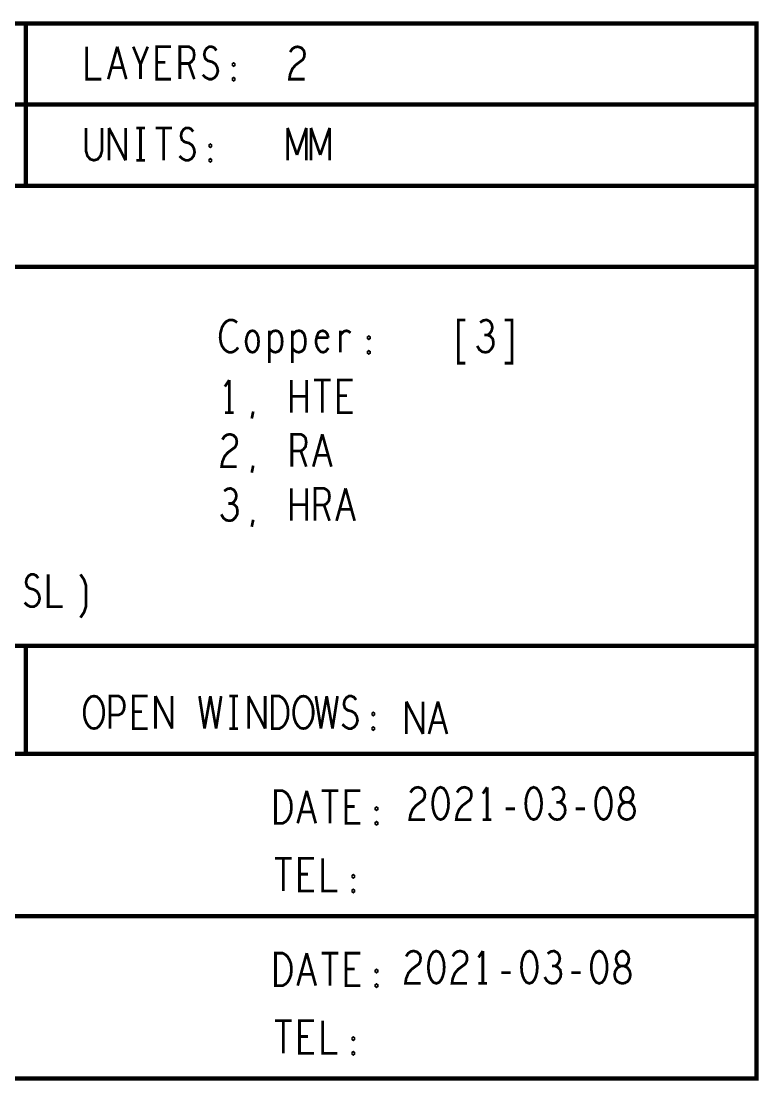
# Model space of a CAD drawing. Extents: x -81 to 328, y -202 to 89.
# Drawn here: x 201.86 to 236.46, y -90.78 to -41.05 of the extents above; entities that cross this region are included whole.
import ezdxf

# ---------------------------------------------------------------- set-up
doc = ezdxf.new("R2010")
doc.units = 0

msp = doc.modelspace()

# ---------------------------------------------------------------- linework, layer by layer
for points, const_width in [([(219.852, -70.363), (167.782, -70.363), (167.782, -41.153)], 0.203), ([(167.782, -41.153), (219.852, -41.153)], 0.203), ([(202.072, -41.153), (202.072, -48.773)], 0.203), ([(219.217, -41.153), (236.362, -41.153), (236.362, -83.063)], 0.203), ([(204.932, -42.249), (204.932, -43.773), (205.609, -43.773)], 0.127), ([(205.939, -43.773), (206.362, -42.249)], 0.127), ([(206.362, -42.249), (206.786, -43.773)], 0.127), ([(207.454, -43.773), (207.454, -43.088), (207.115, -42.249)], 0.127), ([(207.793, -42.249), (207.454, -43.088)], 0.127), ([(208.885, -43.773), (208.207, -43.773), (208.207, -42.249), (208.885, -42.249)], 0.127), ([(209.299, -43.773), (209.299, -42.249), (209.723, -42.249), (209.858, -42.326), (209.943, -42.427), (209.977, -42.63), (209.943, -42.834), (209.841, -42.961), (209.723, -43.037), (209.299, -43.037)], 0.127), ([(210.374, -43.57), (210.51, -43.697), (210.662, -43.773), (210.798, -43.773), (210.933, -43.697), (211.035, -43.57), (211.085, -43.392), (211.052, -43.215), (210.967, -43.062), (210.814, -42.961), (210.611, -42.91), (210.493, -42.808), (210.442, -42.63), (210.476, -42.453), (210.56, -42.326), (210.679, -42.249), (210.798, -42.249), (210.916, -42.3), (211.018, -42.427)], 0.127), ([(214.473, -42.503), (214.575, -42.351), (214.694, -42.275), (214.829, -42.249), (214.998, -42.3), (215.117, -42.427), (215.151, -42.58), (215.134, -42.732), (215.066, -42.859), (214.727, -43.113), (214.575, -43.291), (214.473, -43.545), (214.44, -43.773), (215.151, -43.773)], 0.127), ([(206.633, -43.24), (206.091, -43.24)], 0.127), ([(208.614, -42.986), (208.207, -42.986)], 0.127), ([(209.723, -43.037), (209.977, -43.773)], 0.127), ([(167.782, -44.963), (219.852, -44.963)], 0.203), ([(219.217, -44.963), (236.362, -44.963)], 0.203), ([(204.898, -46.059), (204.898, -47.152), (204.965, -47.38), (205.101, -47.533), (205.27, -47.583), (205.44, -47.533), (205.575, -47.38), (205.643, -47.152), (205.643, -46.059)], 0.127), ([(205.973, -47.583), (205.973, -46.059)], 0.127), ([(205.973, -46.059), (206.751, -47.583)], 0.127), ([(206.751, -47.583), (206.751, -46.059)], 0.127), ([(207.251, -46.059), (207.657, -46.059)], 0.127), ([(207.454, -46.059), (207.454, -47.583)], 0.127), ([(208.157, -46.059), (208.935, -46.059)], 0.127), ([(208.546, -46.059), (208.546, -47.583)], 0.127), ([(209.282, -47.38), (209.418, -47.507), (209.57, -47.583), (209.706, -47.583), (209.841, -47.507), (209.943, -47.38), (209.994, -47.202), (209.96, -47.025), (209.875, -46.872), (209.723, -46.771), (209.519, -46.72), (209.401, -46.618), (209.35, -46.44), (209.384, -46.263), (209.469, -46.136), (209.587, -46.059), (209.706, -46.059), (209.824, -46.11), (209.926, -46.237)], 0.127), ([(214.355, -47.583), (214.355, -46.059)], 0.127), ([(214.355, -46.059), (214.795, -47.329)], 0.127), ([(214.795, -47.329), (215.235, -46.059)], 0.127), ([(215.235, -46.059), (215.235, -47.583)], 0.127), ([(215.447, -47.583), (215.447, -46.059)], 0.127), ([(215.447, -46.059), (215.887, -47.329)], 0.127), ([(215.887, -47.329), (216.327, -46.059)], 0.127), ([(216.327, -46.059), (216.327, -47.583)], 0.127), ([(207.251, -47.583), (207.657, -47.583)], 0.127), ([(167.782, -48.773), (219.852, -48.773)], 0.203), ([(219.217, -48.773), (236.362, -48.773)], 0.203), ([(167.782, -52.583), (219.852, -52.583)], 0.203), ([(219.217, -52.583), (236.362, -52.583)], 0.203), ([(211.986, -55.197), (211.884, -55.121), (211.766, -55.07), (211.63, -55.07), (211.478, -55.147), (211.359, -55.274), (211.275, -55.426), (211.207, -55.68), (211.19, -55.909), (211.224, -56.137), (211.275, -56.29), (211.376, -56.442), (211.495, -56.544), (211.613, -56.594), (211.732, -56.594), (211.85, -56.544), (211.952, -56.467), (212.037, -56.366)], 0.127), ([(222.702, -55.07), (222.363, -55.07), (222.363, -57.102), (222.702, -57.102)], 0.127), ([(223.743, -55.782), (223.845, -55.705), (223.929, -55.578), (223.963, -55.426), (223.929, -55.274), (223.845, -55.147), (223.693, -55.07), (223.54, -55.096), (223.388, -55.197)], 0.127), ([(224.547, -57.102), (224.886, -57.102), (224.886, -55.07), (224.547, -55.07)], 0.127), ([(213.492, -55.807), (213.577, -55.68), (213.662, -55.604), (213.797, -55.578), (213.916, -55.604), (214.034, -55.731), (214.085, -55.909), (214.102, -56.086), (214.085, -56.264), (214.034, -56.442), (213.933, -56.544), (213.797, -56.594), (213.679, -56.569), (213.56, -56.493), (213.492, -56.391)], 0.127), ([(213.492, -57.102), (213.492, -55.578)], 0.127), ([(214.584, -55.807), (214.669, -55.68), (214.754, -55.604), (214.889, -55.578), (215.008, -55.604), (215.126, -55.731), (215.177, -55.909), (215.194, -56.086), (215.177, -56.264), (215.126, -56.442), (215.025, -56.544), (214.889, -56.594), (214.771, -56.569), (214.652, -56.493), (214.584, -56.391)], 0.127), ([(214.584, -57.102), (214.584, -55.578)], 0.127), ([(216.269, -55.909), (216.218, -55.731), (216.133, -55.629), (216.015, -55.578), (215.896, -55.604), (215.795, -55.68), (215.727, -55.858), (215.693, -56.01), (215.693, -56.163), (215.727, -56.315), (215.812, -56.467), (215.913, -56.569), (216.032, -56.594), (216.15, -56.544), (216.269, -56.391)], 0.127), ([(216.836, -55.782), (216.921, -55.68), (217.005, -55.604), (217.124, -55.578), (217.208, -55.604), (217.31, -55.68)], 0.127), ([(216.836, -56.594), (216.836, -55.578)], 0.127), ([(215.727, -55.909), (216.269, -55.909)], 0.127), ([(223.252, -56.29), (223.354, -56.467), (223.489, -56.569), (223.642, -56.594), (223.777, -56.569), (223.912, -56.442), (223.997, -56.29), (224.014, -56.137), (223.98, -55.959), (223.862, -55.832), (223.743, -55.782), (223.591, -55.782)], 0.127), ([(211.616, -57.897), (211.413, -58.202)], 0.127), ([(211.616, -59.421), (211.616, -57.897)], 0.127), ([(214.536, -59.421), (214.536, -57.897)], 0.127), ([(215.248, -57.897), (215.248, -59.421)], 0.127), ([(215.594, -57.897), (216.373, -57.897)], 0.127), ([(215.984, -57.897), (215.984, -59.421)], 0.127), ([(217.414, -59.421), (216.737, -59.421), (216.737, -57.897), (217.414, -57.897)], 0.127), ([(215.248, -58.659), (214.536, -58.659)], 0.127), ([(217.144, -58.634), (216.737, -58.634)], 0.127), ([(211.413, -59.421), (211.819, -59.421)], 0.127), ([(212.674, -59.701), (212.742, -59.371)], 0.127), ([(211.294, -60.691), (211.396, -60.539), (211.514, -60.463), (211.65, -60.437), (211.819, -60.488), (211.938, -60.615), (211.972, -60.768), (211.955, -60.92), (211.887, -61.047), (211.548, -61.301), (211.396, -61.479), (211.294, -61.733), (211.26, -61.961), (211.972, -61.961)], 0.127), ([(214.553, -61.961), (214.553, -60.437), (214.976, -60.437), (215.112, -60.514), (215.197, -60.615), (215.23, -60.818), (215.197, -61.022), (215.095, -61.149), (214.976, -61.225), (214.553, -61.225)], 0.127), ([(215.56, -61.961), (215.984, -60.437)], 0.127), ([(215.984, -60.437), (216.407, -61.961)], 0.127), ([(214.976, -61.225), (215.23, -61.961)], 0.127), ([(216.255, -61.428), (215.713, -61.428)], 0.127), ([(212.674, -62.241), (212.742, -61.911)], 0.127), ([(211.735, -63.689), (211.836, -63.612), (211.921, -63.485), (211.955, -63.333), (211.921, -63.181), (211.836, -63.054), (211.684, -62.977), (211.531, -63.003), (211.379, -63.104)], 0.127), ([(214.536, -64.501), (214.536, -62.977)], 0.127), ([(215.248, -62.977), (215.248, -64.501)], 0.127), ([(215.645, -64.501), (215.645, -62.977), (216.068, -62.977), (216.204, -63.054), (216.289, -63.155), (216.322, -63.358), (216.289, -63.562), (216.187, -63.689), (216.068, -63.765), (215.645, -63.765)], 0.127), ([(216.652, -64.501), (217.076, -62.977)], 0.127), ([(217.076, -62.977), (217.499, -64.501)], 0.127), ([(211.243, -64.197), (211.345, -64.374), (211.481, -64.476), (211.633, -64.501), (211.768, -64.476), (211.904, -64.349), (211.989, -64.197), (212.005, -64.044), (211.972, -63.866), (211.853, -63.739), (211.735, -63.689), (211.582, -63.689)], 0.127), ([(215.248, -63.739), (214.536, -63.739)], 0.127), ([(216.068, -63.765), (216.322, -64.501)], 0.127), ([(217.347, -63.968), (216.805, -63.968)], 0.127), ([(212.674, -64.781), (212.742, -64.451)], 0.127), ([(202.012, -68.335), (202.147, -68.462), (202.3, -68.538), (202.436, -68.538), (202.571, -68.462), (202.672, -68.335), (202.723, -68.157), (202.69, -67.98), (202.605, -67.827), (202.452, -67.726), (202.249, -67.675), (202.131, -67.573), (202.08, -67.395), (202.114, -67.218), (202.198, -67.091), (202.317, -67.014), (202.436, -67.014), (202.554, -67.065), (202.655, -67.192)], 0.127), ([(203.121, -67.014), (203.121, -68.538), (203.798, -68.538)], 0.127), ([(204.636, -69.046), (204.806, -68.792), (204.89, -68.538), (204.89, -67.522), (204.806, -67.268), (204.636, -67.014)], 0.127), ([(167.782, -70.363), (167.782, -75.443), (219.852, -75.443)], 0.203), ([(167.782, -70.363), (219.852, -70.363)], 0.203), ([(202.072, -70.363), (202.072, -75.443)], 0.203), ([(219.217, -70.363), (236.362, -70.363)], 0.203), ([(206.024, -74.253), (206.024, -72.729), (206.43, -72.729), (206.565, -72.806), (206.667, -72.983), (206.701, -73.187), (206.667, -73.39), (206.582, -73.542), (206.43, -73.618), (206.024, -73.618)], 0.127), ([(207.793, -74.253), (207.115, -74.253), (207.115, -72.729), (207.793, -72.729)], 0.127), ([(208.157, -74.253), (208.157, -72.729)], 0.127), ([(208.157, -72.729), (208.935, -74.253)], 0.127), ([(208.935, -74.253), (208.935, -72.729)], 0.127), ([(210.222, -72.729), (210.459, -74.253)], 0.127), ([(210.459, -74.253), (210.73, -72.729)], 0.127), ([(210.73, -72.729), (211.001, -74.253)], 0.127), ([(211.001, -74.253), (211.238, -72.729)], 0.127), ([(211.619, -72.729), (212.025, -72.729)], 0.127), ([(211.822, -72.729), (211.822, -74.253)], 0.127), ([(212.524, -74.253), (212.524, -72.729)], 0.127), ([(212.524, -72.729), (213.303, -74.253)], 0.127), ([(213.303, -74.253), (213.303, -72.729)], 0.127), ([(215.682, -72.729), (215.919, -74.253)], 0.127), ([(215.919, -74.253), (216.19, -72.729)], 0.127), ([(216.19, -72.729), (216.461, -74.253)], 0.127), ([(216.461, -74.253), (216.698, -72.729)], 0.127), ([(216.926, -74.05), (217.061, -74.177), (217.214, -74.253), (217.349, -74.253), (217.485, -74.177), (217.586, -74.05), (217.637, -73.872), (217.603, -73.695), (217.519, -73.542), (217.366, -73.441), (217.163, -73.39), (217.045, -73.288), (216.994, -73.11), (217.028, -72.933), (217.112, -72.806), (217.231, -72.729), (217.349, -72.729), (217.468, -72.78), (217.569, -72.907)], 0.127), ([(219.929, -74.507), (219.929, -72.983)], 0.127), ([(219.929, -72.983), (220.707, -74.507)], 0.127), ([(220.707, -74.507), (220.707, -72.983)], 0.127), ([(220.987, -74.507), (221.41, -72.983)], 0.127), ([(221.41, -72.983), (221.833, -74.507)], 0.127), ([(207.522, -73.466), (207.115, -73.466)], 0.127), ([(221.681, -73.974), (221.139, -73.974)], 0.127), ([(211.619, -74.253), (212.025, -74.253)], 0.127), ([(219.217, -75.443), (236.362, -75.443)], 0.203), ([(220.12, -77.258), (220.222, -77.106), (220.34, -77.03), (220.476, -77.004), (220.645, -77.055), (220.764, -77.182), (220.798, -77.334), (220.781, -77.487), (220.713, -77.614), (220.374, -77.868), (220.222, -78.046), (220.12, -78.3), (220.086, -78.528), (220.798, -78.528)], 0.127), ([(222.304, -77.258), (222.406, -77.106), (222.524, -77.03), (222.66, -77.004), (222.829, -77.055), (222.948, -77.182), (222.982, -77.334), (222.965, -77.487), (222.897, -77.614), (222.558, -77.868), (222.406, -78.046), (222.304, -78.3), (222.27, -78.528), (222.982, -78.528)], 0.127), ([(223.718, -77.004), (223.515, -77.309)], 0.127), ([(223.718, -78.528), (223.718, -77.004)], 0.127), ([(227.112, -77.715), (227.214, -77.639), (227.299, -77.512), (227.332, -77.36), (227.299, -77.207), (227.214, -77.08), (227.062, -77.004), (226.909, -77.03), (226.757, -77.131)], 0.127), ([(214.829, -78.698), (215.252, -77.174)], 0.127), ([(215.252, -77.174), (215.676, -78.698)], 0.127), ([(215.955, -77.174), (216.733, -77.174)], 0.127), ([(216.344, -77.174), (216.344, -78.698)], 0.127), ([(217.775, -78.698), (217.097, -78.698), (217.097, -77.174), (217.775, -77.174)], 0.127), ([(217.504, -77.911), (217.097, -77.911)], 0.127), ([(224.59, -78.02), (225.03, -78.02)], 0.127), ([(226.621, -78.223), (226.723, -78.401), (226.858, -78.503), (227.011, -78.528), (227.146, -78.503), (227.282, -78.376), (227.366, -78.223), (227.383, -78.071), (227.349, -77.893), (227.231, -77.766), (227.112, -77.715), (226.96, -77.715)], 0.127), ([(227.865, -78.02), (228.306, -78.02)], 0.127), ([(215.523, -78.165), (214.981, -78.165)], 0.127), ([(223.515, -78.528), (223.921, -78.528)], 0.127), ([(167.782, -79.888), (167.782, -83.063), (236.362, -83.063)], 0.203), ([(213.771, -80.349), (214.55, -80.349)], 0.127), ([(214.16, -80.349), (214.16, -81.873)], 0.127), ([(215.591, -81.873), (214.914, -81.873), (214.914, -80.349), (215.591, -80.349)], 0.127), ([(216.005, -80.349), (216.005, -81.873), (216.683, -81.873)], 0.127), ([(215.32, -81.086), (214.914, -81.086)], 0.127), ([(167.782, -89.413), (167.782, -90.683), (236.362, -90.683), (236.362, -83.063)], 0.203), ([(214.829, -86.318), (215.252, -84.794)], 0.127), ([(215.252, -84.794), (215.676, -86.318)], 0.127), ([(215.955, -84.794), (216.733, -84.794)], 0.127), ([(216.344, -84.794), (216.344, -86.318)], 0.127), ([(217.775, -86.318), (217.097, -86.318), (217.097, -84.794), (217.775, -84.794)], 0.127), ([(219.917, -84.945), (220.019, -84.793), (220.138, -84.717), (220.273, -84.691), (220.442, -84.742), (220.561, -84.869), (220.595, -85.022), (220.578, -85.174), (220.51, -85.301), (220.171, -85.555), (220.019, -85.733), (219.917, -85.987), (219.884, -86.215), (220.595, -86.215)], 0.127), ([(222.101, -84.945), (222.203, -84.793), (222.321, -84.717), (222.457, -84.691), (222.626, -84.742), (222.745, -84.869), (222.779, -85.022), (222.762, -85.174), (222.694, -85.301), (222.355, -85.555), (222.203, -85.733), (222.101, -85.987), (222.067, -86.215), (222.779, -86.215)], 0.127), ([(223.515, -84.691), (223.312, -84.996)], 0.127), ([(223.515, -86.215), (223.515, -84.691)], 0.127), ([(226.909, -85.403), (227.011, -85.326), (227.096, -85.199), (227.129, -85.047), (227.096, -84.895), (227.011, -84.768), (226.859, -84.691), (226.706, -84.717), (226.554, -84.818)], 0.127), ([(217.504, -85.531), (217.097, -85.531)], 0.127), ([(226.418, -85.911), (226.52, -86.088), (226.655, -86.19), (226.808, -86.215), (226.943, -86.19), (227.079, -86.063), (227.163, -85.911), (227.18, -85.758), (227.146, -85.58), (227.028, -85.453), (226.909, -85.403), (226.757, -85.403)], 0.127), ([(215.523, -85.785), (214.981, -85.785)], 0.127), ([(224.387, -85.707), (224.827, -85.707)], 0.127), ([(227.663, -85.707), (228.103, -85.707)], 0.127), ([(223.312, -86.215), (223.718, -86.215)], 0.127), ([(213.771, -87.969), (214.55, -87.969)], 0.127), ([(214.16, -87.969), (214.16, -89.493)], 0.127), ([(215.591, -89.493), (214.914, -89.493), (214.914, -87.969), (215.591, -87.969)], 0.127), ([(216.005, -87.969), (216.005, -89.493), (216.683, -89.493)], 0.127), ([(215.32, -88.706), (214.914, -88.706)], 0.127)]:
    msp.add_lwpolyline(points, dxfattribs=dict(const_width=const_width))
at = {"const_width": 0.127}
for points in [[(211.822, -43.138), (211.788, -43.113), (211.788, -43.062), (211.822, -43.037), (211.856, -43.062), (211.856, -43.113)], [(211.822, -43.824), (211.788, -43.799), (211.788, -43.748), (211.822, -43.723), (211.856, -43.748), (211.856, -43.799)], [(210.73, -46.948), (210.696, -46.923), (210.696, -46.872), (210.73, -46.847), (210.764, -46.872), (210.764, -46.923)], [(210.73, -47.634), (210.696, -47.609), (210.696, -47.558), (210.73, -47.533), (210.764, -47.558), (210.764, -47.609)], [(212.705, -56.594), (212.604, -56.569), (212.502, -56.467), (212.434, -56.29), (212.4, -56.086), (212.434, -55.883), (212.502, -55.705), (212.604, -55.604), (212.705, -55.578), (212.807, -55.604), (212.908, -55.705), (212.976, -55.883), (212.993, -56.086), (212.976, -56.29), (212.908, -56.467), (212.807, -56.569)], [(218.165, -55.959), (218.131, -55.934), (218.131, -55.883), (218.165, -55.858), (218.199, -55.883), (218.199, -55.934)], [(218.165, -56.645), (218.131, -56.62), (218.131, -56.569), (218.165, -56.544), (218.199, -56.569), (218.199, -56.62)], [(205.27, -74.253), (205.135, -74.228), (205.016, -74.126), (204.915, -73.974), (204.847, -73.796), (204.813, -73.593), (204.813, -73.39), (204.847, -73.187), (204.915, -73.009), (205.016, -72.856), (205.135, -72.755), (205.27, -72.729), (205.406, -72.755), (205.524, -72.856), (205.626, -73.009), (205.694, -73.187), (205.727, -73.39), (205.727, -73.593), (205.694, -73.796), (205.626, -73.974), (205.524, -74.126), (205.406, -74.228)], [(213.633, -74.253), (213.633, -72.729), (213.972, -72.729), (214.107, -72.806), (214.209, -72.907), (214.293, -73.06), (214.361, -73.237), (214.378, -73.491), (214.361, -73.745), (214.293, -73.923), (214.209, -74.076), (214.107, -74.177), (213.972, -74.253)], [(215.098, -74.253), (214.962, -74.228), (214.844, -74.126), (214.742, -73.974), (214.674, -73.796), (214.64, -73.593), (214.64, -73.39), (214.674, -73.187), (214.742, -73.009), (214.844, -72.856), (214.962, -72.755), (215.098, -72.729), (215.233, -72.755), (215.352, -72.856), (215.453, -73.009), (215.521, -73.187), (215.555, -73.39), (215.555, -73.593), (215.521, -73.796), (215.453, -73.974), (215.352, -74.126), (215.233, -74.228)], [(218.373, -73.618), (218.34, -73.593), (218.34, -73.542), (218.373, -73.517), (218.407, -73.542), (218.407, -73.593)], [(218.373, -74.304), (218.34, -74.279), (218.34, -74.228), (218.373, -74.203), (218.407, -74.228), (218.407, -74.279)], [(221.534, -77.004), (221.399, -77.055), (221.297, -77.182), (221.229, -77.334), (221.178, -77.538), (221.161, -77.766), (221.178, -77.995), (221.229, -78.198), (221.297, -78.35), (221.399, -78.477), (221.534, -78.528), (221.669, -78.477), (221.771, -78.35), (221.839, -78.198), (221.89, -77.995), (221.907, -77.766), (221.89, -77.538), (221.839, -77.334), (221.771, -77.182), (221.669, -77.055)], [(225.902, -77.004), (225.766, -77.055), (225.665, -77.182), (225.597, -77.334), (225.546, -77.538), (225.529, -77.766), (225.546, -77.995), (225.597, -78.198), (225.665, -78.35), (225.766, -78.477), (225.902, -78.528), (226.037, -78.477), (226.139, -78.35), (226.207, -78.198), (226.257, -77.995), (226.274, -77.766), (226.257, -77.538), (226.207, -77.334), (226.139, -77.182), (226.037, -77.055)], [(229.178, -77.004), (229.042, -77.055), (228.941, -77.182), (228.873, -77.334), (228.822, -77.538), (228.805, -77.766), (228.822, -77.995), (228.873, -78.198), (228.941, -78.35), (229.042, -78.477), (229.178, -78.528), (229.313, -78.477), (229.415, -78.35), (229.482, -78.198), (229.533, -77.995), (229.55, -77.766), (229.533, -77.538), (229.482, -77.334), (229.415, -77.182), (229.313, -77.055)], [(230.27, -78.528), (230.388, -78.503), (230.524, -78.427), (230.608, -78.3), (230.642, -78.122), (230.608, -77.944), (230.507, -77.792), (230.354, -77.715), (230.185, -77.715), (230.083, -77.665), (229.999, -77.538), (229.965, -77.36), (230.016, -77.182), (230.134, -77.055), (230.27, -77.004), (230.405, -77.055), (230.524, -77.182), (230.574, -77.36), (230.541, -77.538), (230.456, -77.665), (230.354, -77.715), (230.185, -77.715), (230.033, -77.792), (229.931, -77.944), (229.897, -78.122), (229.931, -78.3), (230.016, -78.427), (230.151, -78.503)], [(213.788, -78.698), (213.788, -77.174), (214.126, -77.174), (214.262, -77.251), (214.363, -77.352), (214.448, -77.505), (214.516, -77.682), (214.533, -77.936), (214.516, -78.19), (214.448, -78.368), (214.363, -78.521), (214.262, -78.622), (214.126, -78.698)], [(218.528, -78.063), (218.494, -78.038), (218.494, -77.987), (218.528, -77.962), (218.562, -77.987), (218.562, -78.038)], [(218.528, -78.749), (218.494, -78.724), (218.494, -78.673), (218.528, -78.648), (218.562, -78.673), (218.562, -78.724)], [(217.436, -81.238), (217.402, -81.213), (217.402, -81.162), (217.436, -81.137), (217.47, -81.162), (217.47, -81.213)], [(217.436, -81.924), (217.402, -81.899), (217.402, -81.848), (217.436, -81.823), (217.47, -81.848), (217.47, -81.899)], [(213.788, -86.318), (213.788, -84.794), (214.126, -84.794), (214.262, -84.871), (214.363, -84.972), (214.448, -85.125), (214.516, -85.302), (214.533, -85.556), (214.516, -85.81), (214.448, -85.988), (214.363, -86.141), (214.262, -86.242), (214.126, -86.318)], [(221.331, -84.691), (221.196, -84.742), (221.094, -84.869), (221.026, -85.022), (220.975, -85.225), (220.958, -85.453), (220.975, -85.682), (221.026, -85.885), (221.094, -86.038), (221.196, -86.165), (221.331, -86.215), (221.466, -86.165), (221.568, -86.038), (221.636, -85.885), (221.687, -85.682), (221.704, -85.453), (221.687, -85.225), (221.636, -85.022), (221.568, -84.869), (221.466, -84.742)], [(225.699, -84.691), (225.563, -84.742), (225.462, -84.869), (225.394, -85.022), (225.343, -85.225), (225.326, -85.453), (225.343, -85.682), (225.394, -85.885), (225.462, -86.038), (225.563, -86.165), (225.699, -86.215), (225.834, -86.165), (225.936, -86.038), (226.004, -85.885), (226.054, -85.682), (226.071, -85.453), (226.054, -85.225), (226.004, -85.022), (225.936, -84.869), (225.834, -84.742)], [(228.975, -84.691), (228.839, -84.742), (228.738, -84.869), (228.67, -85.022), (228.619, -85.225), (228.602, -85.453), (228.619, -85.682), (228.67, -85.885), (228.738, -86.038), (228.839, -86.165), (228.975, -86.215), (229.11, -86.165), (229.212, -86.038), (229.279, -85.885), (229.33, -85.682), (229.347, -85.453), (229.33, -85.225), (229.279, -85.022), (229.212, -84.869), (229.11, -84.742)], [(230.067, -86.215), (230.185, -86.19), (230.321, -86.114), (230.405, -85.987), (230.439, -85.809), (230.405, -85.631), (230.304, -85.479), (230.151, -85.403), (229.982, -85.403), (229.88, -85.352), (229.796, -85.225), (229.762, -85.047), (229.813, -84.869), (229.931, -84.742), (230.067, -84.691), (230.202, -84.742), (230.321, -84.869), (230.371, -85.047), (230.338, -85.225), (230.253, -85.352), (230.151, -85.403), (229.982, -85.403), (229.83, -85.479), (229.728, -85.631), (229.694, -85.809), (229.728, -85.987), (229.813, -86.114), (229.948, -86.19)], [(218.528, -85.683), (218.494, -85.658), (218.494, -85.607), (218.528, -85.582), (218.562, -85.607), (218.562, -85.658)], [(218.528, -86.369), (218.494, -86.344), (218.494, -86.293), (218.528, -86.268), (218.562, -86.293), (218.562, -86.344)], [(217.436, -88.858), (217.402, -88.833), (217.402, -88.782), (217.436, -88.757), (217.47, -88.782), (217.47, -88.833)], [(217.436, -89.544), (217.402, -89.519), (217.402, -89.468), (217.436, -89.443), (217.47, -89.468), (217.47, -89.519)]]:
    msp.add_lwpolyline(points, close=True, dxfattribs=at)

doc.saveas('drawing.dxf')
